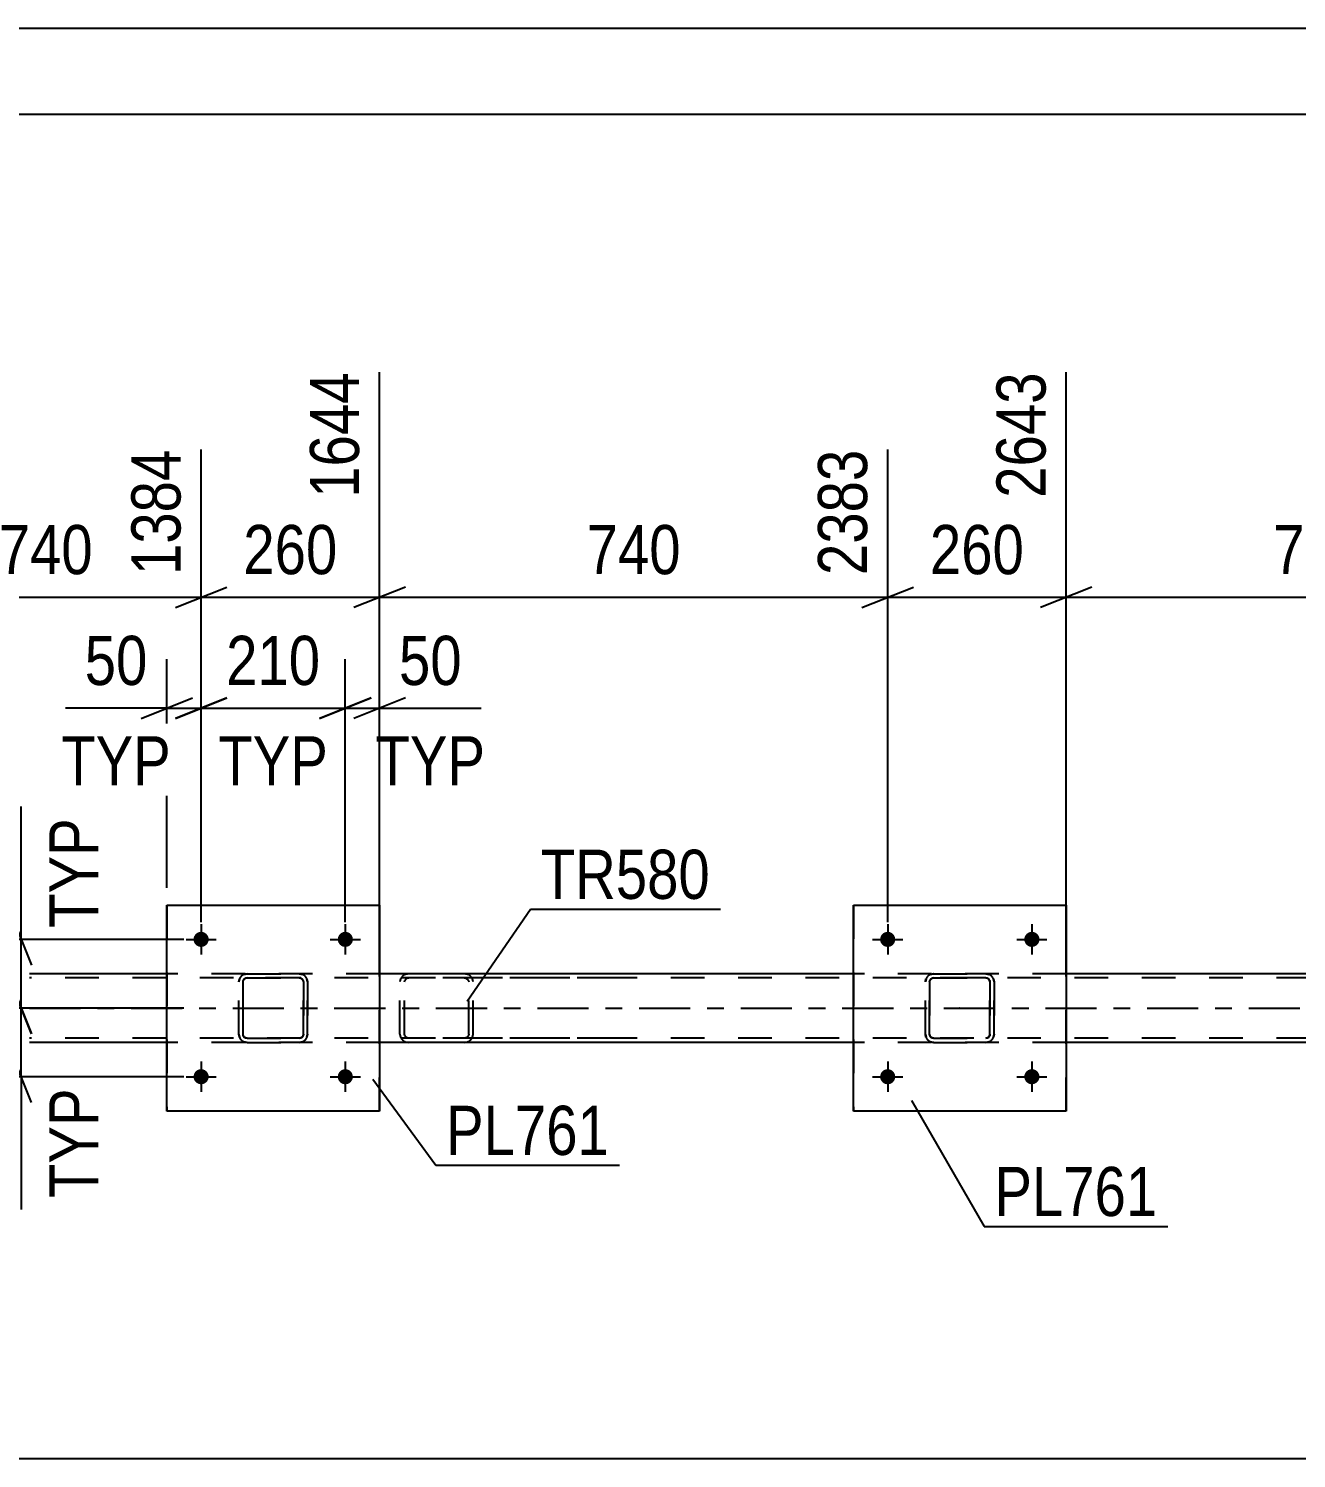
# Model space of a CAD drawing. Header units: millimetres. Extents: x -57 to 784, y -422 to 172.
# Drawn here: x 43.1 to 116.9, y 88.4 to 171.6 of the extents above; entities that cross this region are included whole.
import ezdxf

# ---------------------------------------------------------------- set-up
doc = ezdxf.new("R2010")
doc.units = ezdxf.units.MM
doc.linetypes.add('DXK_LINE_DOT2', pattern=[3.9198, 1.9599, -1.9599])
doc.linetypes.add('DXK_LINE_DOT3', pattern=[5.9187, 2.979, -0.9799, 0.9799, -0.9799])
doc.styles.add('Arial Narrow', font='ARIALN.TTF', dxfattribs={"height": 0.2})

# ---------------------------------------------------------------- blocks, each defined once
blk = doc.blocks.new('Unknown-122572029-1115')
at = {"color": 5, "linetype": 'Continuous'}
for p, q in [((783.885, 171.638), (-57.115, 171.638)), ((778.885, 166.638), (-52.115, 166.638))]:
    blk.add_line(p, q, dxfattribs=at)
blk = doc.blocks.new('Bolt-122572029-5120 - 5118')
at = {"linetype": 'Continuous'}
for points in [[(52.674, 118.588), (52.683, 118.679), (52.712, 118.767), (52.758, 118.846), (52.819, 118.915), (52.894, 118.969), (52.978, 119.006), (53.068, 119.025), (53.16, 119.025), (53.25, 119.006), (53.334, 118.969), (53.408, 118.915), (53.47, 118.846), (53.516, 118.767), (53.544, 118.679), (53.554, 118.588), (53.544, 118.496), (53.516, 118.409), (53.47, 118.329), (53.408, 118.261), (53.334, 118.207), (53.25, 118.169), (53.16, 118.15), (53.068, 118.15), (52.978, 118.169), (52.894, 118.207), (52.819, 118.261), (52.758, 118.329), (52.712, 118.409), (52.683, 118.496)], [(61.074, 118.588), (61.083, 118.679), (61.112, 118.767), (61.158, 118.846), (61.219, 118.915), (61.294, 118.969), (61.378, 119.006), (61.468, 119.025), (61.56, 119.025), (61.65, 119.006), (61.734, 118.969), (61.808, 118.915), (61.87, 118.846), (61.916, 118.767), (61.944, 118.679), (61.954, 118.588), (61.944, 118.496), (61.916, 118.409), (61.87, 118.329), (61.808, 118.261), (61.734, 118.207), (61.65, 118.169), (61.56, 118.15), (61.468, 118.15), (61.378, 118.169), (61.294, 118.207), (61.219, 118.261), (61.158, 118.329), (61.112, 118.409), (61.083, 118.496)]]:
    blk.add_hatch(color=1, dxfattribs=at).paths.add_polyline_path(points)
at = {"color": 1, "linetype": 'Continuous'}
for p, q in [((53.114, 119.468), (53.114, 117.708)), ((61.514, 119.468), (61.514, 117.708)), ((52.234, 118.588), (53.994, 118.588)), ((60.634, 118.588), (62.394, 118.588))]:
    blk.add_line(p, q, dxfattribs=at)
blk = doc.blocks.new('Bolt-122572029-5129 - 5118')
at = {"linetype": 'Continuous'}
for points in [[(92.667, 110.588), (92.677, 110.679), (92.706, 110.767), (92.752, 110.846), (92.813, 110.915), (92.887, 110.969), (92.972, 111.006), (93.061, 111.025), (93.153, 111.025), (93.243, 111.006), (93.327, 110.969), (93.402, 110.915), (93.463, 110.846), (93.509, 110.767), (93.538, 110.679), (93.547, 110.588), (93.538, 110.496), (93.509, 110.409), (93.463, 110.329), (93.402, 110.261), (93.327, 110.207), (93.243, 110.169), (93.153, 110.15), (93.061, 110.15), (92.971, 110.169), (92.887, 110.207), (92.813, 110.261), (92.752, 110.329), (92.706, 110.409), (92.677, 110.496)], [(101.067, 110.588), (101.077, 110.679), (101.106, 110.767), (101.152, 110.846), (101.213, 110.915), (101.287, 110.969), (101.372, 111.006), (101.461, 111.025), (101.553, 111.025), (101.643, 111.006), (101.727, 110.969), (101.802, 110.915), (101.863, 110.846), (101.909, 110.767), (101.938, 110.679), (101.947, 110.588), (101.938, 110.496), (101.909, 110.409), (101.863, 110.329), (101.802, 110.261), (101.727, 110.207), (101.643, 110.169), (101.553, 110.15), (101.461, 110.15), (101.371, 110.169), (101.287, 110.207), (101.213, 110.261), (101.152, 110.329), (101.106, 110.409), (101.077, 110.496)]]:
    blk.add_hatch(color=1, dxfattribs=at).paths.add_polyline_path(points)
at = {"color": 1, "linetype": 'Continuous'}
for p, q in [((93.107, 111.468), (93.107, 109.708)), ((101.507, 111.468), (101.507, 109.708)), ((92.227, 110.588), (93.987, 110.588)), ((100.627, 110.588), (102.387, 110.588))]:
    blk.add_line(p, q, dxfattribs=at)
blk = doc.blocks.new('Bolt-122572029-5130 - 5118')
at = {"linetype": 'Continuous'}
for points in [[(92.667, 118.588), (92.677, 118.679), (92.706, 118.767), (92.752, 118.846), (92.813, 118.915), (92.887, 118.969), (92.972, 119.006), (93.061, 119.025), (93.153, 119.025), (93.243, 119.006), (93.327, 118.969), (93.402, 118.915), (93.463, 118.846), (93.509, 118.767), (93.538, 118.679), (93.547, 118.588), (93.538, 118.496), (93.509, 118.409), (93.463, 118.329), (93.402, 118.261), (93.327, 118.207), (93.243, 118.169), (93.153, 118.15), (93.061, 118.15), (92.971, 118.169), (92.887, 118.207), (92.813, 118.261), (92.752, 118.329), (92.706, 118.409), (92.677, 118.496)], [(101.067, 118.588), (101.077, 118.679), (101.106, 118.767), (101.152, 118.846), (101.213, 118.915), (101.287, 118.969), (101.372, 119.006), (101.461, 119.025), (101.553, 119.025), (101.643, 119.006), (101.727, 118.969), (101.802, 118.915), (101.863, 118.846), (101.909, 118.767), (101.938, 118.679), (101.947, 118.588), (101.938, 118.496), (101.909, 118.409), (101.863, 118.329), (101.802, 118.261), (101.727, 118.207), (101.643, 118.169), (101.553, 118.15), (101.461, 118.15), (101.371, 118.169), (101.287, 118.207), (101.213, 118.261), (101.152, 118.329), (101.106, 118.409), (101.077, 118.496)]]:
    blk.add_hatch(color=1, dxfattribs=at).paths.add_polyline_path(points)
at = {"color": 1, "linetype": 'Continuous'}
for p, q in [((93.107, 119.468), (93.107, 117.708)), ((101.507, 119.468), (101.507, 117.708)), ((92.227, 118.588), (93.987, 118.588)), ((100.627, 118.588), (102.387, 118.588))]:
    blk.add_line(p, q, dxfattribs=at)
blk = doc.blocks.new('Bolt-122572029-5131 - 5118')
at = {"linetype": 'Continuous'}
for points in [[(52.674, 110.588), (52.683, 110.679), (52.712, 110.767), (52.758, 110.846), (52.819, 110.915), (52.894, 110.969), (52.978, 111.006), (53.068, 111.025), (53.16, 111.025), (53.25, 111.006), (53.334, 110.969), (53.408, 110.915), (53.47, 110.846), (53.516, 110.767), (53.544, 110.679), (53.554, 110.588), (53.544, 110.496), (53.516, 110.409), (53.47, 110.329), (53.408, 110.261), (53.334, 110.207), (53.25, 110.169), (53.16, 110.15), (53.068, 110.15), (52.978, 110.169), (52.894, 110.207), (52.819, 110.261), (52.758, 110.329), (52.712, 110.409), (52.683, 110.496)], [(61.074, 110.588), (61.083, 110.679), (61.112, 110.767), (61.158, 110.846), (61.219, 110.915), (61.294, 110.969), (61.378, 111.006), (61.468, 111.025), (61.56, 111.025), (61.65, 111.006), (61.734, 110.969), (61.808, 110.915), (61.87, 110.846), (61.916, 110.767), (61.944, 110.679), (61.954, 110.588), (61.944, 110.496), (61.916, 110.409), (61.87, 110.329), (61.808, 110.261), (61.734, 110.207), (61.65, 110.169), (61.56, 110.15), (61.468, 110.15), (61.378, 110.169), (61.294, 110.207), (61.219, 110.261), (61.158, 110.329), (61.112, 110.409), (61.083, 110.496)]]:
    blk.add_hatch(color=1, dxfattribs=at).paths.add_polyline_path(points)
at = {"color": 1, "linetype": 'Continuous'}
for p, q in [((53.114, 111.468), (53.114, 109.708)), ((61.514, 111.468), (61.514, 109.708)), ((52.234, 110.588), (53.994, 110.588)), ((60.634, 110.588), (62.394, 110.588))]:
    blk.add_line(p, q, dxfattribs=at)
blk = doc.blocks.new('Part-122572029-5368 - 5118')
at = {"color": 2, "linetype": 'Continuous'}
for p, q in [((51.114, 108.587), (51.114, 120.587)), ((51.114, 120.587), (51.114, 120.587)), ((51.114, 120.587), (63.514, 120.587)), ((63.514, 120.587), (63.514, 108.587)), ((51.114, 108.587), (51.114, 108.587)), ((63.514, 108.587), (51.114, 108.587))]:
    blk.add_line(p, q, dxfattribs=at)
at = {"color": 7, "linetype": 'DXK_LINE_DOT2'}
for p, q in [((51.114, 120.587), (51.114, 108.587)), ((51.114, 120.587), (51.114, 120.587)), ((63.514, 108.587), (63.514, 120.587)), ((51.114, 108.587), (51.114, 108.587))]:
    blk.add_line(p, q, dxfattribs=at)
blk = doc.blocks.new('Part-122572029-5369 - 5118')
at = {"color": 7, "linetype": 'DXK_LINE_DOT2'}
for p, q in [((55.309, 116.108), (55.345, 116.292)), ((55.309, 116.108), (55.314, 116.107)), ((55.309, 113.068), (55.309, 116.108)), ((55.35, 116.291), (55.314, 116.107)), ((55.314, 113.067), (55.314, 116.107)), ((55.567, 116.2), (55.549, 116.108)), ((55.554, 116.107), (55.549, 116.108)), ((55.549, 116.108), (55.549, 113.068)), ((55.554, 116.107), (55.572, 116.199)), ((55.554, 113.067), (55.554, 116.107)), ((55.619, 116.278), (55.567, 116.2)), ((55.572, 116.199), (55.624, 116.277)), ((55.605, 116.551), (55.789, 116.588)), ((55.794, 116.587), (55.61, 116.55)), ((55.697, 116.33), (55.619, 116.278)), ((55.624, 116.277), (55.702, 116.329)), ((55.789, 116.348), (55.697, 116.33)), ((55.702, 116.329), (55.794, 116.347)), ((55.794, 116.587), (55.789, 116.588)), ((55.789, 116.588), (58.829, 116.588)), ((55.789, 116.348), (55.794, 116.347)), ((58.829, 116.348), (55.789, 116.348)), ((55.794, 116.587), (58.834, 116.587)), ((55.794, 116.347), (58.834, 116.347)), ((58.829, 116.588), (58.834, 116.587)), ((58.829, 116.588), (59.013, 116.551)), ((58.834, 116.347), (58.829, 116.348)), ((58.921, 116.33), (58.829, 116.348)), ((59.017, 116.55), (58.834, 116.587)), ((58.834, 116.347), (58.925, 116.329)), ((58.921, 116.33), (58.925, 116.329)), ((58.999, 116.278), (58.921, 116.33)), ((58.925, 116.329), (59.003, 116.277)), ((59.051, 116.2), (58.999, 116.278)), ((59.003, 116.277), (59.055, 116.199)), ((59.069, 116.108), (59.051, 116.2)), ((59.055, 116.199), (59.074, 116.107)), ((59.074, 116.107), (59.069, 116.108)), ((59.069, 116.108), (59.069, 113.068)), ((59.074, 113.067), (59.074, 116.107)), ((59.272, 116.292), (59.309, 116.108)), ((59.314, 116.107), (59.277, 116.291)), ((59.314, 116.107), (59.309, 116.108)), ((59.309, 116.108), (59.309, 113.068)), ((59.314, 113.067), (59.314, 116.107)), ((55.314, 113.067), (55.309, 113.068)), ((55.345, 112.884), (55.309, 113.068)), ((55.314, 113.067), (55.35, 112.883)), ((55.549, 113.068), (55.554, 113.067)), ((55.549, 113.068), (55.567, 112.976)), ((55.572, 112.975), (55.554, 113.067)), ((55.567, 112.976), (55.619, 112.898)), ((55.624, 112.897), (55.572, 112.975)), ((55.605, 112.624), (55.61, 112.623)), ((55.789, 112.588), (55.605, 112.624)), ((55.61, 112.623), (55.794, 112.587)), ((55.619, 112.898), (55.697, 112.846)), ((55.702, 112.845), (55.624, 112.897)), ((55.697, 112.846), (55.789, 112.828)), ((55.794, 112.827), (55.702, 112.845)), ((55.794, 112.827), (55.789, 112.828)), ((55.789, 112.828), (58.829, 112.828)), ((55.794, 112.587), (55.789, 112.588)), ((55.789, 112.588), (58.829, 112.588)), ((55.794, 112.827), (58.834, 112.827)), ((55.794, 112.587), (58.834, 112.587)), ((58.829, 112.828), (58.921, 112.846)), ((58.829, 112.828), (58.834, 112.827)), ((59.013, 112.624), (58.829, 112.588)), ((58.829, 112.588), (58.834, 112.587)), ((58.925, 112.845), (58.834, 112.827)), ((58.834, 112.587), (59.017, 112.623)), ((58.921, 112.846), (58.999, 112.898)), ((59.003, 112.897), (58.925, 112.845)), ((58.999, 112.898), (59.051, 112.976)), ((59.055, 112.975), (59.003, 112.897)), ((59.051, 112.976), (59.069, 113.068)), ((59.074, 113.067), (59.055, 112.975)), ((59.069, 113.068), (59.074, 113.067)), ((59.309, 113.068), (59.272, 112.884)), ((59.277, 112.883), (59.314, 113.067)), ((59.309, 113.068), (59.314, 113.067))]:
    blk.add_line(p, q, dxfattribs=at)
at = {"color": 7, "linetype": 'DXK_LINE_DOT3'}
blk.add_line((57.317, 114.586), (57.306, 114.589), dxfattribs=at)
at = {"color": 7, "linetype": 'DXK_LINE_DOT2'}
for centre, start, end in [((55.789, 116.108), 112.5, 157.5), ((55.794, 116.107), 112.5, 157.5), ((58.829, 116.108), 22.5, 67.49999), ((58.834, 116.107), 22.5, 67.49999), ((55.789, 113.068), 202.5, 247.49999), ((55.794, 113.067), 202.5, 247.49999), ((58.829, 113.068), 292.5, 337.5), ((58.834, 113.067), 292.5, 337.5)]:
    blk.add_arc(centre, 0.48, start, end, dxfattribs=at)
blk = doc.blocks.new('Part-122572029-5374 - 5118')
at = {"color": 2, "linetype": 'Continuous'}
for p, q in [((91.107, 108.587), (91.107, 120.587)), ((91.107, 120.587), (91.107, 120.587)), ((91.107, 120.587), (103.507, 120.587)), ((103.507, 120.587), (103.507, 108.587)), ((91.107, 108.587), (91.107, 108.587)), ((103.507, 108.587), (91.107, 108.587))]:
    blk.add_line(p, q, dxfattribs=at)
at = {"color": 7, "linetype": 'DXK_LINE_DOT2'}
for p, q in [((91.107, 120.587), (91.107, 108.587)), ((91.107, 120.587), (91.107, 120.587)), ((103.507, 108.587), (103.507, 120.587)), ((91.107, 108.587), (91.107, 108.587))]:
    blk.add_line(p, q, dxfattribs=at)
blk = doc.blocks.new('Part-122572029-5375 - 5118')
at = {"color": 7, "linetype": 'DXK_LINE_DOT2'}
for p, q in [((95.303, 116.108), (95.339, 116.292)), ((95.303, 116.108), (95.307, 116.107)), ((95.303, 113.068), (95.303, 116.108)), ((95.344, 116.291), (95.307, 116.107)), ((95.307, 113.067), (95.307, 116.107)), ((95.561, 116.2), (95.543, 116.108)), ((95.547, 116.107), (95.543, 116.108)), ((95.543, 116.108), (95.543, 113.068)), ((95.547, 116.107), (95.566, 116.199)), ((95.547, 113.067), (95.547, 116.107)), ((95.613, 116.278), (95.561, 116.2)), ((95.566, 116.199), (95.618, 116.277)), ((95.599, 116.551), (95.783, 116.588)), ((95.787, 116.587), (95.604, 116.55)), ((95.691, 116.33), (95.613, 116.278)), ((95.618, 116.277), (95.695, 116.329)), ((95.783, 116.348), (95.691, 116.33)), ((95.695, 116.329), (95.787, 116.347)), ((95.787, 116.587), (95.783, 116.588)), ((95.783, 116.588), (98.823, 116.588)), ((95.783, 116.348), (95.787, 116.347)), ((98.823, 116.348), (95.783, 116.348)), ((95.787, 116.587), (98.827, 116.587)), ((95.787, 116.347), (98.827, 116.347)), ((98.823, 116.588), (98.827, 116.587)), ((98.823, 116.588), (99.006, 116.551)), ((98.827, 116.347), (98.823, 116.348)), ((98.915, 116.33), (98.823, 116.348)), ((99.011, 116.55), (98.827, 116.587)), ((98.827, 116.347), (98.919, 116.329)), ((98.915, 116.33), (98.919, 116.329)), ((98.992, 116.278), (98.915, 116.33)), ((98.919, 116.329), (98.997, 116.277)), ((99.044, 116.2), (98.992, 116.278)), ((98.997, 116.277), (99.049, 116.199)), ((99.063, 116.108), (99.044, 116.2)), ((99.049, 116.199), (99.067, 116.107)), ((99.067, 116.107), (99.063, 116.108)), ((99.063, 116.108), (99.063, 113.068)), ((99.067, 113.067), (99.067, 116.107)), ((99.266, 116.292), (99.303, 116.108)), ((99.307, 116.107), (99.271, 116.291)), ((99.307, 116.107), (99.303, 116.108)), ((99.303, 116.108), (99.303, 113.068)), ((99.307, 113.067), (99.307, 116.107)), ((95.307, 113.067), (95.303, 113.068)), ((95.339, 112.884), (95.303, 113.068)), ((95.307, 113.067), (95.344, 112.883)), ((95.543, 113.068), (95.547, 113.067)), ((95.543, 113.068), (95.561, 112.976)), ((95.566, 112.975), (95.547, 113.067)), ((95.561, 112.976), (95.613, 112.898)), ((95.618, 112.897), (95.566, 112.975)), ((95.599, 112.624), (95.604, 112.623)), ((95.783, 112.588), (95.599, 112.624)), ((95.604, 112.623), (95.787, 112.587)), ((95.613, 112.898), (95.691, 112.846)), ((95.695, 112.845), (95.618, 112.897)), ((95.691, 112.846), (95.783, 112.828)), ((95.787, 112.827), (95.695, 112.845)), ((95.787, 112.827), (95.783, 112.828)), ((95.783, 112.828), (98.823, 112.828)), ((95.787, 112.587), (95.783, 112.588)), ((95.783, 112.588), (98.823, 112.588)), ((95.787, 112.827), (98.827, 112.827)), ((95.787, 112.587), (98.827, 112.587)), ((98.823, 112.828), (98.915, 112.846)), ((98.823, 112.828), (98.827, 112.827)), ((99.006, 112.624), (98.823, 112.588)), ((98.823, 112.588), (98.827, 112.587)), ((98.919, 112.845), (98.827, 112.827)), ((98.827, 112.587), (99.011, 112.623)), ((98.915, 112.846), (98.992, 112.898)), ((98.997, 112.897), (98.919, 112.845)), ((98.992, 112.898), (99.044, 112.976)), ((99.049, 112.975), (98.997, 112.897)), ((99.044, 112.976), (99.063, 113.068)), ((99.067, 113.067), (99.049, 112.975)), ((99.063, 113.068), (99.067, 113.067)), ((99.303, 113.068), (99.266, 112.884)), ((99.271, 112.883), (99.307, 113.067)), ((99.303, 113.068), (99.307, 113.067))]:
    blk.add_line(p, q, dxfattribs=at)
at = {"color": 7, "linetype": 'DXK_LINE_DOT3'}
blk.add_line((97.31, 114.586), (97.3, 114.589), dxfattribs=at)
at = {"color": 7, "linetype": 'DXK_LINE_DOT2'}
for centre, start, end in [((95.783, 116.108), 112.5, 157.5), ((95.787, 116.107), 112.5, 157.5), ((98.823, 116.108), 22.5, 67.49999), ((98.827, 116.107), 22.5, 67.49999), ((95.783, 113.068), 202.5, 247.49999), ((95.787, 113.067), 202.5, 247.49999), ((98.823, 113.068), 292.5, 337.5), ((98.827, 113.067), 292.5, 337.5)]:
    blk.add_arc(centre, 0.48, start, end, dxfattribs=at)
blk = doc.blocks.new('Part-122572029-5405 - 5118')
at = {"color": 7, "linetype": 'DXK_LINE_DOT2'}
for p, q in [((64.737, 116.292), (64.698, 116.108)), ((64.698, 113.068), (64.698, 116.108)), ((64.954, 116.108), (64.973, 116.2)), ((64.954, 113.068), (64.954, 116.108)), ((64.973, 116.2), (65.029, 116.278)), ((65.209, 116.588), (65.014, 116.551)), ((65.029, 116.278), (65.111, 116.33)), ((65.111, 116.33), (65.209, 116.348)), ((76.985, 116.588), (65.209, 116.588)), ((76.985, 116.348), (65.209, 116.348)), ((68.64, 116.551), (68.444, 116.588)), ((68.444, 116.348), (68.542, 116.33)), ((68.542, 116.33), (68.625, 116.278)), ((68.625, 116.278), (68.68, 116.2)), ((68.68, 116.2), (68.7, 116.108)), ((68.7, 113.068), (68.7, 116.108)), ((68.955, 116.108), (68.916, 116.292)), ((68.955, 113.068), (68.955, 116.108)), ((64.698, 113.068), (64.737, 112.884)), ((64.973, 112.976), (64.954, 113.068)), ((65.029, 112.898), (64.973, 112.976)), ((65.014, 112.624), (65.209, 112.588)), ((65.111, 112.846), (65.029, 112.898)), ((65.209, 112.828), (65.111, 112.846)), ((76.985, 112.828), (65.209, 112.828)), ((76.985, 112.588), (65.209, 112.588)), ((68.542, 112.846), (68.444, 112.828)), ((68.444, 112.588), (68.64, 112.624)), ((68.625, 112.898), (68.542, 112.846)), ((68.68, 112.976), (68.625, 112.898)), ((68.7, 113.068), (68.68, 112.976)), ((68.916, 112.884), (68.955, 113.068))]:
    blk.add_line(p, q, dxfattribs=at)
for centre, start, end in [((65.19, 116.087), 110.75832, 155.68004), ((68.464, 116.087), 24.31996, 69.24168), ((65.19, 113.089), 204.31996, 249.24168), ((68.464, 113.089), 290.75832, 335.68004)]:
    blk.add_arc(centre, 0.496, start, end, dxfattribs=at)
blk = doc.blocks.new('Part-122572029-5417 - 5118')
at = {"color": 2, "linetype": 'Continuous'}
for p, q in [((51.114, 116.588), (43.114, 116.588)), ((91.107, 116.588), (63.514, 116.588)), ((131.113, 116.588), (103.507, 116.588)), ((51.114, 112.588), (43.114, 112.588)), ((91.107, 112.588), (63.514, 112.588)), ((131.113, 112.588), (103.507, 112.588))]:
    blk.add_line(p, q, dxfattribs=at)
at = {"color": 7, "linetype": 'DXK_LINE_DOT2'}
for p, q in [((697.847, 116.348), (43.114, 116.348)), ((63.514, 116.588), (51.114, 116.588)), ((103.507, 116.588), (91.107, 116.588)), ((697.847, 112.828), (43.114, 112.828)), ((63.514, 112.588), (51.114, 112.588)), ((103.507, 112.588), (91.107, 112.588))]:
    blk.add_line(p, q, dxfattribs=at)
at = {"color": 7, "linetype": 'DXK_LINE_DOT3'}
blk.add_line((43.114, 114.588), (697.847, 114.588), dxfattribs=at)
blk = doc.blocks.new('StraightDimension-122572029-6213 - 5118')
at = {"color": 7, "linetype": 'Continuous'}
blk.add_line((9.28, 88.357), (579.768, 88.357), dxfattribs=at)
blk = doc.blocks.new('StraightDimension-122572029-6152 - 5118')
at = {"color": 7, "linetype": 'Continuous'}
for p, q in [((42.635, 118.588), (42.635, 126.322)), ((42.635, 118.588), (42.635, 126.322)), ((42.035, 120.088), (43.235, 117.088)), ((52.114, 118.588), (39.785, 118.588)), ((42.635, 114.588), (42.635, 118.588)), ((43.235, 113.088), (42.035, 116.088)), ((52.112, 114.588), (39.785, 114.588))]:
    blk.add_line(p, q, dxfattribs=at)
at = {"color": 0}
blk.add_wipeout([(41.885, 125.797), (37.685, 125.797), (37.685, 119.113), (41.885, 119.113)], dxfattribs=at)
at = {"color": 0, "linetype": 'Continuous'}
blk.add_wipeout([(47.735, 126.25), (43.535, 126.25), (43.535, 118.66), (47.735, 118.66)], dxfattribs=at)
at = {"color": 3, "style": 'Arial Narrow'}
blk.add_text('100', height=2.8633, rotation=90.00021, dxfattribs=at).set_placement((41.285, 119.713))
at = {"color": 3, "linetype": 'Continuous', "style": 'Arial Narrow'}
blk.add_text('TYP', height=2.8633, rotation=90.00021, dxfattribs=at).set_placement((47.135, 119.26))
blk = doc.blocks.new('StraightDimension-122572029-16283 - 5118')
at = {"color": 7, "linetype": 'Continuous'}
for p, q in [((103.507, 117.588), (103.507, 151.624)), ((93.111, 119.588), (93.111, 147.124)), ((91.611, 137.911), (94.611, 139.111)), ((105.007, 139.111), (102.007, 137.911)), ((93.111, 138.511), (103.507, 138.511))]:
    blk.add_line(p, q, dxfattribs=at)
at = {"color": 0}
blk.add_wipeout([(101.651, 139.261), (101.651, 143.461), (94.967, 143.461), (94.967, 139.261)], dxfattribs=at)
at = {"color": 3, "style": 'Arial Narrow'}
blk.add_text('260', height=2.8633, dxfattribs=at).set_placement((95.567, 139.861))
at = {"color": 0, "linetype": 'Continuous'}
blk.add_wipeout([(102.907, 152.224), (98.707, 152.224), (98.707, 143.711), (102.907, 143.711)], dxfattribs=at)
at = {"color": 3, "linetype": 'Continuous', "style": 'Arial Narrow'}
blk.add_text('2643', height=2.8633, rotation=90.00021, dxfattribs=at).set_placement((102.307, 144.311))
blk = doc.blocks.new('StraightDimension-122572029-6107 - 5118')
at = {"color": 7, "linetype": 'Continuous'}
for p, q in [((61.513, 119.588), (61.513, 134.905)), ((63.514, 121.587), (63.514, 134.905)), ((60.013, 131.455), (63.013, 132.655)), ((65.014, 132.655), (62.014, 131.455)), ((61.513, 132.055), (63.514, 132.055)), ((63.514, 132.055), (69.42, 132.055)), ((63.514, 132.055), (69.42, 132.055))]:
    blk.add_line(p, q, dxfattribs=at)
at = {"color": 0}
blk.add_wipeout([(68.895, 132.805), (68.895, 137.005), (64.039, 137.005), (64.039, 132.805)], dxfattribs=at)
at = {"color": 0, "linetype": 'Continuous'}
blk.add_wipeout([(70.261, 126.955), (70.261, 131.155), (62.672, 131.155), (62.672, 126.955)], dxfattribs=at)
at = {"color": 3, "style": 'Arial Narrow'}
blk.add_text('50', height=2.8633, dxfattribs=at).set_placement((64.639, 133.405))
at = {"color": 3, "linetype": 'Continuous', "style": 'Arial Narrow'}
blk.add_text('TYP', height=2.8633, dxfattribs=at).set_placement((63.272, 127.555))
blk = doc.blocks.new('StraightDimension-122572029-6120 - 5118')
at = {"color": 7, "linetype": 'Continuous'}
for p, q in [((51.114, 121.587), (51.114, 134.905)), ((53.113, 119.588), (53.113, 134.905)), ((49.614, 131.455), (52.614, 132.655)), ((54.613, 132.655), (51.613, 131.455)), ((51.114, 132.055), (45.207, 132.055)), ((51.114, 132.055), (45.207, 132.055)), ((51.114, 132.055), (53.113, 132.055))]:
    blk.add_line(p, q, dxfattribs=at)
at = {"color": 0}
blk.add_wipeout([(50.589, 132.805), (50.589, 137.005), (45.732, 137.005), (45.732, 132.805)], dxfattribs=at)
at = {"color": 0, "linetype": 'Continuous'}
blk.add_wipeout([(51.955, 126.955), (51.955, 131.155), (44.366, 131.155), (44.366, 126.955)], dxfattribs=at)
at = {"color": 3, "style": 'Arial Narrow'}
blk.add_text('50', height=2.8633, dxfattribs=at).set_placement((46.332, 133.405))
at = {"color": 3, "linetype": 'Continuous', "style": 'Arial Narrow'}
blk.add_text('TYP', height=2.8633, dxfattribs=at).set_placement((44.966, 127.555))
blk = doc.blocks.new('StraightDimension-122572029-6134 - 5118')
at = {"color": 7, "linetype": 'Continuous'}
for p, q in [((42.035, 116.088), (43.235, 113.088)), ((52.112, 114.588), (39.785, 114.588)), ((42.635, 110.588), (42.635, 114.588)), ((43.235, 109.088), (42.035, 112.088)), ((52.114, 110.588), (39.785, 110.588)), ((42.635, 110.588), (42.635, 102.853)), ((42.635, 110.588), (42.635, 102.853))]:
    blk.add_line(p, q, dxfattribs=at)
at = {"color": 0}
blk.add_wipeout([(41.885, 110.063), (37.685, 110.063), (37.685, 103.378), (41.885, 103.378)], dxfattribs=at)
at = {"color": 0, "linetype": 'Continuous'}
blk.add_wipeout([(47.735, 110.515), (43.535, 110.515), (43.535, 102.926), (47.735, 102.926)], dxfattribs=at)
at = {"color": 3, "style": 'Arial Narrow'}
blk.add_text('100', height=2.8633, rotation=90.00021, dxfattribs=at).set_placement((41.285, 103.978))
at = {"color": 3, "linetype": 'Continuous', "style": 'Arial Narrow'}
blk.add_text('TYP', height=2.8633, rotation=90.00021, dxfattribs=at).set_placement((47.135, 103.526))
blk = doc.blocks.new('StraightDimension-122572029-13966 - 5118')
at = {"color": 7, "linetype": 'Continuous'}
for p, q in [((53.113, 119.588), (53.113, 134.905)), ((61.513, 119.588), (61.513, 134.905)), ((51.613, 131.455), (54.613, 132.655)), ((63.013, 132.655), (60.013, 131.455)), ((53.113, 132.055), (61.513, 132.055))]:
    blk.add_line(p, q, dxfattribs=at)
at = {"color": 0}
blk.add_wipeout([(60.655, 132.805), (60.655, 137.005), (53.971, 137.005), (53.971, 132.805)], dxfattribs=at)
at = {"color": 0, "linetype": 'Continuous'}
blk.add_wipeout([(61.108, 126.955), (61.108, 131.155), (53.518, 131.155), (53.518, 126.955)], dxfattribs=at)
at = {"color": 3, "style": 'Arial Narrow'}
blk.add_text('210', height=2.8633, dxfattribs=at).set_placement((54.571, 133.405))
at = {"color": 3, "linetype": 'Continuous', "style": 'Arial Narrow'}
blk.add_text('TYP', height=2.8633, dxfattribs=at).set_placement((54.118, 127.555))
blk = doc.blocks.new('StraightDimension-122572029-16282 - 5118')
at = {"color": 7, "linetype": 'Continuous'}
for p, q in [((103.507, 117.588), (103.507, 151.624)), ((133.113, 119.588), (133.113, 147.124)), ((105.007, 139.111), (102.007, 137.911)), ((131.613, 137.911), (134.613, 139.111)), ((103.507, 138.511), (133.113, 138.511))]:
    blk.add_line(p, q, dxfattribs=at)
at = {"color": 0}
blk.add_wipeout([(121.652, 139.261), (121.652, 143.461), (114.968, 143.461), (114.968, 139.261)], dxfattribs=at)
at = {"color": 3, "style": 'Arial Narrow'}
blk.add_text('740', height=2.8633, dxfattribs=at).set_placement((115.568, 139.861))
at = {"color": 0, "linetype": 'Continuous'}
blk.add_wipeout([(132.513, 147.724), (128.313, 147.724), (128.313, 139.211), (132.513, 139.211)], dxfattribs=at)
at = {"color": 3, "linetype": 'Continuous', "style": 'Arial Narrow'}
blk.add_text('3383', height=2.8633, rotation=90.00021, dxfattribs=at).set_placement((131.913, 139.811))
blk = doc.blocks.new('StraightDimension-122572029-16284 - 5118')
at = {"color": 7, "linetype": 'Continuous'}
for p, q in [((63.514, 117.588), (63.514, 151.624)), ((93.111, 119.588), (93.111, 147.124)), ((65.014, 139.111), (62.014, 137.911)), ((91.611, 137.911), (94.611, 139.111)), ((63.514, 138.511), (93.111, 138.511))]:
    blk.add_line(p, q, dxfattribs=at)
at = {"color": 0}
blk.add_wipeout([(81.654, 139.261), (81.654, 143.461), (74.97, 143.461), (74.97, 139.261)], dxfattribs=at)
at = {"color": 3, "style": 'Arial Narrow'}
blk.add_text('740', height=2.8633, dxfattribs=at).set_placement((75.57, 139.861))
at = {"color": 0, "linetype": 'Continuous'}
blk.add_wipeout([(92.511, 147.724), (88.311, 147.724), (88.311, 139.211), (92.511, 139.211)], dxfattribs=at)
at = {"color": 3, "linetype": 'Continuous', "style": 'Arial Narrow'}
blk.add_text('2383', height=2.8633, rotation=90.00021, dxfattribs=at).set_placement((91.911, 139.811))
blk = doc.blocks.new('StraightDimension-122572029-16285 - 5118')
at = {"color": 7, "linetype": 'Continuous'}
for p, q in [((63.514, 117.588), (63.514, 151.624)), ((53.114, 119.588), (53.114, 147.124)), ((51.614, 137.911), (54.614, 139.111)), ((65.014, 139.111), (62.014, 137.911)), ((53.114, 138.511), (63.514, 138.511))]:
    blk.add_line(p, q, dxfattribs=at)
at = {"color": 0}
blk.add_wipeout([(61.656, 139.261), (61.656, 143.461), (54.972, 143.461), (54.972, 139.261)], dxfattribs=at)
at = {"color": 3, "style": 'Arial Narrow'}
blk.add_text('260', height=2.8633, dxfattribs=at).set_placement((55.572, 139.861))
at = {"color": 0, "linetype": 'Continuous'}
blk.add_wipeout([(62.913, 152.224), (58.713, 152.224), (58.714, 143.711), (62.914, 143.711)], dxfattribs=at)
at = {"color": 3, "linetype": 'Continuous', "style": 'Arial Narrow'}
blk.add_text('1644', height=2.8633, rotation=90.00021, dxfattribs=at).set_placement((62.314, 144.311))
blk = doc.blocks.new('StraightDimension-122572029-16286 - 5118')
at = {"color": 7, "linetype": 'Continuous'}
for p, q in [((35.014, 117.588), (35.014, 149.796)), ((53.114, 119.588), (53.114, 147.124)), ((36.514, 139.111), (33.514, 137.911)), ((51.614, 137.911), (54.614, 139.111)), ((35.014, 138.511), (53.114, 138.511))]:
    blk.add_line(p, q, dxfattribs=at)
at = {"color": 0}
blk.add_wipeout([(47.406, 139.261), (47.406, 143.461), (40.722, 143.461), (40.722, 139.261)], dxfattribs=at)
at = {"color": 3, "style": 'Arial Narrow'}
blk.add_text('740', height=2.8633, dxfattribs=at).set_placement((41.322, 139.861))
at = {"color": 0, "linetype": 'Continuous'}
blk.add_wipeout([(52.514, 147.724), (48.314, 147.724), (48.314, 139.211), (52.514, 139.211)], dxfattribs=at)
at = {"color": 3, "linetype": 'Continuous', "style": 'Arial Narrow'}
blk.add_text('1384', height=2.8633, rotation=90.00021, dxfattribs=at).set_placement((51.914, 139.811))
blk = doc.blocks.new('Mark-122572029-5364 - 5118')
at = {"color": 30, "linetype": 'Continuous'}
for p, q in [((63.117, 110.446), (66.781, 105.432)), ((66.781, 105.432), (77.485, 105.432))]:
    blk.add_line(p, q, dxfattribs=at)
at = {"color": 0}
blk.add_wipeout([(76.885, 106.032), (76.885, 109.032), (67.381, 109.032), (67.381, 106.032)], dxfattribs=at)
blk.add_wipeout([(76.885, 106.032), (76.885, 109.032), (67.381, 109.032), (67.381, 106.032)], dxfattribs=at)
at = {"color": 3, "style": 'Arial Narrow'}
blk.add_text('PL761', height=2.8633, dxfattribs=at).set_placement((67.381, 106.032))
blk = doc.blocks.new('Mark-122572029-5370 - 5118')
at = {"color": 30, "linetype": 'Continuous'}
for p, q in [((94.504, 109.195), (98.724, 101.873)), ((98.724, 101.873), (109.428, 101.873))]:
    blk.add_line(p, q, dxfattribs=at)
at = {"color": 0}
blk.add_wipeout([(108.828, 102.473), (108.828, 105.473), (99.324, 105.473), (99.324, 102.473)], dxfattribs=at)
blk.add_wipeout([(108.828, 102.473), (108.828, 105.473), (99.324, 105.473), (99.324, 102.473)], dxfattribs=at)
at = {"color": 3, "style": 'Arial Narrow'}
blk.add_text('PL761', height=2.8633, dxfattribs=at).set_placement((99.324, 102.473))
blk = doc.blocks.new('Mark-122572029-5413 - 5118')
at = {"color": 30, "linetype": 'Continuous'}
for p, q in [((68.604, 114.988), (72.299, 120.348)), ((72.299, 120.348), (83.364, 120.348))]:
    blk.add_line(p, q, dxfattribs=at)
at = {"color": 0}
blk.add_wipeout([(82.764, 120.948), (82.764, 123.948), (72.899, 123.948), (72.899, 120.948)], dxfattribs=at)
blk.add_wipeout([(82.764, 120.948), (82.764, 123.948), (72.899, 123.948), (72.899, 120.948)], dxfattribs=at)
at = {"color": 3, "style": 'Arial Narrow'}
blk.add_text('TR580', height=2.8633, dxfattribs=at).set_placement((72.899, 120.948))

msp = doc.modelspace()

# ---------------------------------------------------------------- block references
for name in ['Unknown-122572029-1115', 'Part-122572029-5368 - 5118', 'Part-122572029-5374 - 5118', 'Bolt-122572029-5120 - 5118', 'Bolt-122572029-5130 - 5118', 'Part-122572029-5417 - 5118', 'Part-122572029-5369 - 5118', 'Part-122572029-5405 - 5118', 'Part-122572029-5375 - 5118', 'Bolt-122572029-5131 - 5118', 'Bolt-122572029-5129 - 5118']:
    msp.add_blockref(name, (0, 0))

# ---------------------------------------------------------------- next in the draw order: block references
for name in ['StraightDimension-122572029-16283 - 5118', 'StraightDimension-122572029-6107 - 5118', 'StraightDimension-122572029-6152 - 5118', 'StraightDimension-122572029-6213 - 5118']:
    msp.add_blockref(name, (0, 0))

# ---------------------------------------------------------------- next in the draw order: block references
for name in ['StraightDimension-122572029-16282 - 5118', 'StraightDimension-122572029-6120 - 5118', 'StraightDimension-122572029-6134 - 5118', 'Mark-122572029-5364 - 5118', 'Mark-122572029-5370 - 5118']:
    msp.add_blockref(name, (0, 0))

# ---------------------------------------------------------------- next in the draw order: block references
msp.add_blockref('StraightDimension-122572029-13966 - 5118', (0, 0))

# ---------------------------------------------------------------- next in the draw order: block references
msp.add_blockref('StraightDimension-122572029-16284 - 5118', (0, 0))

# ---------------------------------------------------------------- next in the draw order: block references
for name in ['StraightDimension-122572029-16285 - 5118', 'Mark-122572029-5413 - 5118']:
    msp.add_blockref(name, (0, 0))

# ---------------------------------------------------------------- next in the draw order: block references
msp.add_blockref('StraightDimension-122572029-16286 - 5118', (0, 0))

doc.saveas('drawing.dxf')
